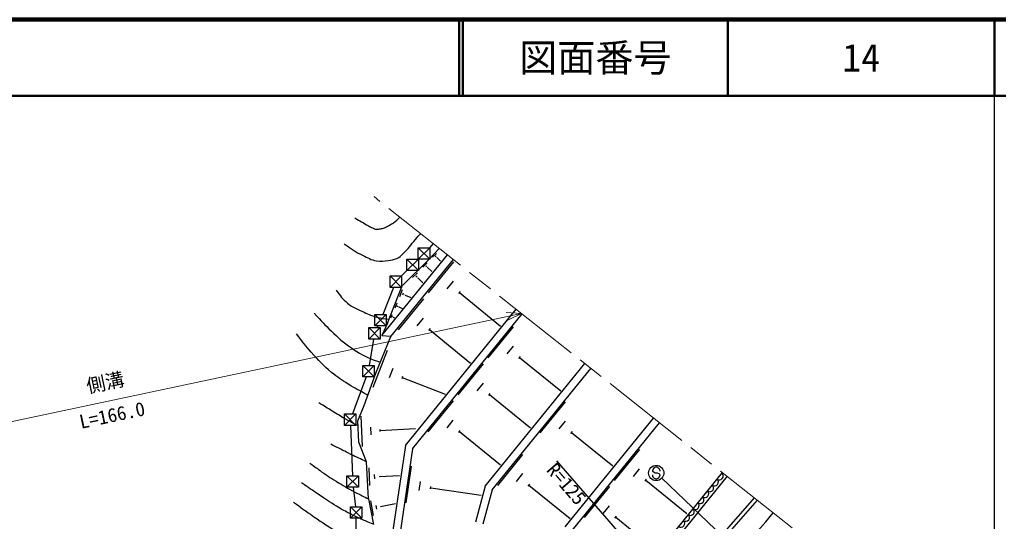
# Model space of a CAD drawing. Units: millimetres, scale not verified. Extents: x 40000 to 680000, y 20000 to 380000.
# Drawn here: x 451075 to 579500, y 314164 to 380000 of the extents above; entities that cross this region are included whole.
import ezdxf
from ezdxf.enums import TextEntityAlignment as Align

# ---------------------------------------------------------------- set-up
doc = ezdxf.new("R2010")
doc.units = ezdxf.units.MM
doc.header["$LTSCALE"] = 1000
doc.linetypes.add('CHAIN', pattern=[18.5, 12, -1.5, 3.5, -1.5])
for name, color, linetype, lineweight in [('M-BGD', 7, 'Continuous', 25), ('M-BMK', 2, 'CHAIN', 13), ('M-BMK-ROW', 30, 'Continuous', 25), ('M-STR-HTXT', 7, 'Continuous', 13), ('M-STR-STRC', 7, 'Continuous', 25), ('M-TTL', 2, 'Continuous', 140), ('M-TTL-BAND', 7, 'Continuous', 25), ('M-TTL-LINE', 7, 'Continuous', 50)]:
    doc.layers.add(name, color=color, linetype=linetype, lineweight=lineweight)
doc.layers.add('M-TTL-TXT', color=7, linetype='Continuous')
doc.styles.add('@ＭＳ ゴシック', font='')
doc.styles.add('ＭＳ ゴシック', font='')
doc.styles.get('@ＭＳ ゴシック').set_extended_font_data('@MS Gothic')
doc.styles.get('ＭＳ ゴシック').set_extended_font_data('MS Gothic')

msp = doc.modelspace()

# ---------------------------------------------------------------- linework, layer by layer
at = {"layer": 'M-BGD'}
for p, q in [((504840, 348608), (506144, 349989)), ((505773, 349328), (505268, 348817)), ((498603, 338553), (507210, 349145)), ((499784, 338421), (507994, 348524)), ((501278, 345060), (504840, 348608)), ((504553, 348092), (503990, 347522)), ((507997, 348211), (504683, 344139)), ((505737, 348985), (505611, 348857)), ((505843, 348785), (505811, 348753)), ((505827, 348769), (506282, 348320)), ((503273, 346796), (502648, 346162)), ((504513, 347709), (504372, 347567)), ((504632, 347487), (504596, 347451)), ((504614, 347469), (505156, 346934)), ((503229, 346371), (503073, 346212)), ((503360, 346124), (503321, 346084)), ((503341, 346104), (503974, 345479)), ((507976, 345690), (507147, 344672)), ((499349, 340185), (501278, 345060)), ((501284, 344548), (500909, 343635)), ((508887, 344314), (508679, 344059)), ((508783, 344187), (514175, 339799)), ((504051, 343362), (500736, 339288)), ((501417, 344093), (501323, 343865)), ((501656, 343895), (501633, 343838)), ((501644, 343866), (502416, 343549)), ((500557, 342779), (500290, 342131)), ((500651, 342456), (500584, 342294)), ((500820, 342316), (500804, 342275)), ((500812, 342295), (501251, 342115)), ((501713, 324144), (516226, 342005)), ((499930, 341255), (499758, 340837)), ((499991, 341047), (499948, 340942)), ((500101, 340956), (500090, 340930)), ((500095, 340943), (500248, 340880)), ((502623, 323679), (517010, 341384)), ((504030, 340840), (503201, 339822)), ((499349, 340185), (498603, 338553)), ((504942, 339464), (504734, 339209)), ((504838, 339336), (510233, 334946)), ((512573, 335607), (515884, 339681)), ((497812, 333615), (499784, 338421)), ((498603, 338553), (499796, 338451)), ((499294, 336595), (497414, 331731)), ((515037, 336141), (515865, 337160)), ((516570, 335530), (516777, 335785)), ((516673, 335657), (522067, 331275)), ((500048, 334207), (499578, 332991)), ((508632, 330756), (511942, 334830)), ((512179, 318789), (525242, 334865)), ((513089, 318323), (526026, 334244)), ((496280, 329351), (497812, 333615)), ((501331, 333187), (501213, 332884)), ((501272, 333035), (506919, 330853)), ((511096, 331291), (511923, 332309)), ((512628, 330679), (512835, 330934)), ((512732, 330807), (518126, 326424)), ((495464, 327342), (496280, 329351)), ((504690, 325905), (508001, 329980)), ((519397, 325769), (522708, 329844)), ((495837, 327971), (496043, 323979)), ((522645, 313433), (534258, 327724)), ((495607, 324574), (495464, 327342)), ((497112, 326536), (497163, 325537)), ((498329, 326223), (498342, 325973)), ((498335, 326098), (503035, 326340)), ((507154, 326440), (507982, 327459)), ((521861, 326304), (522689, 327323)), ((523556, 312967), (535042, 327103)), ((508687, 325829), (508894, 326084)), ((508790, 325956), (514184, 321573)), ((523394, 325693), (523601, 325947)), ((523497, 325820), (528891, 321437)), ((496607, 321995), (495607, 324574)), ((501713, 324144), (499615, 310151)), ((502623, 323679), (500580, 309891)), ((513801, 318881), (517111, 322956)), ((529138, 319521), (532449, 323596)), ((496847, 317129), (496607, 321995)), ((496881, 321177), (496979, 318864)), ((501778, 316611), (502492, 321428)), ((541249, 299479), (521565, 322119)), ((531603, 320056), (532430, 321075)), ((497612, 320339), (497636, 319761)), ((498315, 320151), (498321, 320007)), ((498318, 320079), (500936, 320190)), ((516265, 319416), (517092, 320435)), ((543274, 320584), (533112, 308077)), ((543901, 320087), (533840, 307704)), ((503491, 318203), (503669, 319407)), ((505003, 318440), (505048, 318741)), ((505025, 318591), (511655, 317608)), ((512179, 318789), (510906, 314070)), ((517797, 318805), (518004, 319059)), ((517901, 318932), (523295, 314549)), ((525197, 314670), (528508, 318745)), ((533135, 319445), (533342, 319699)), ((533239, 319572), (538633, 315189)), ((513089, 318323), (511871, 313810)), ((496847, 317129), (497505, 313778)), ((497109, 316855), (497483, 314936)), ((497825, 316247), (497918, 315768)), ((498436, 316180), (498459, 316060)), ((498447, 316120), (500404, 316501)), ((527661, 315205), (528489, 316224)), ((529194, 314594), (529401, 314848)), ((529297, 314721), (534692, 310338))]:
    msp.add_line(p, q, dxfattribs=at)
for points in [[(547454, 317273), (544138, 313463), (543810, 313115)], [(547846, 316963), (544501, 313118), (544215, 312815)], [(545891, 310616), (549005, 314110), (549956, 315292)]]:
    msp.add_lwpolyline(points, dxfattribs=at)
for centre in [(542887, 320107), (541625, 318554), (542256, 319330), (540364, 317002), (540995, 317778), (539734, 316226), (538472, 314674), (539103, 315450), (537842, 313898)]:
    msp.add_arc(centre, 500, 230.90483, 50.90483, dxfattribs=at)
for points, knots in [([(495073, 353979), (495491, 353729), (495598, 353665), (495938, 353468), (496290, 353263), (496488, 353148), (496845, 352951), (497053, 352837), (497167, 352768), (497381, 352666), (497516, 352601), (497586, 352543), (497733, 352511), (497895, 352476), (497992, 352502), (498158, 352516), (498371, 352533), (498488, 352565), (498697, 352613), (498794, 352635), (498847, 352654), (498940, 352689), (499103, 352750), (499184, 352806), (499339, 352886), (499450, 352942), (499511, 352977), (499619, 353040), (499815, 353152), (499927, 353212), (500115, 353336), (500502, 353591), (500619, 353725), (501020, 354102)], [0, 0, 0, 0, 1, 1, 1, 2, 2, 2, 3, 3, 3, 4, 4, 4, 5, 5, 5, 6, 6, 6, 7, 7, 7, 8, 8, 8, 9, 9, 9, 10, 10, 10, 11, 11, 11, 11]), ([(493668, 350595), (494732, 349838), (495068, 349567), (496067, 349091), (496771, 348755), (497150, 348456), (497923, 348354), (498508, 348277), (498847, 348335), (499431, 348414), (499884, 348475), (500157, 348472), (500576, 348654), (500941, 348812), (501079, 349020), (501373, 349287), (502092, 349942), (502381, 350423), (503020, 351156), (503292, 351467), (503378, 351565), (503715, 351955)], [0, 0, 0, 0, 1, 1, 1, 2, 2, 2, 3, 3, 3, 4, 4, 4, 5, 5, 5, 6, 6, 6, 7, 7, 7, 7]), ([(492625, 344484), (493189, 343679), (493427, 343363), (494098, 342807), (494850, 342185), (495406, 342022), (496291, 341609), (496929, 341311), (497289, 341133), (497969, 340952), (498573, 340792), (498817, 340760), (499547, 340685)], [0, 0, 0, 0, 1, 1, 1, 2, 2, 2, 3, 3, 3, 4, 4, 4, 4]), ([(489733, 341505), (490751, 340353), (491054, 340014), (491981, 339138), (492955, 338216), (493482, 337657), (494608, 336929), (495678, 336237), (496280, 335813), (497477, 335380), (497838, 335250), (497974, 335192), (498412, 335078)], [0, 0, 0, 0, 1, 1, 1, 2, 2, 2, 3, 3, 3, 4, 4, 4, 4]), ([(496766, 330746), (495528, 331383), (495161, 331565), (494188, 332184), (493312, 332742), (492806, 333045), (492016, 333719), (490902, 334669), (490326, 335264), (489353, 336359), (488552, 337262), (488285, 337599), (487410, 338764)], [0, 0, 0, 0, 1, 1, 1, 2, 2, 2, 3, 3, 3, 4, 4, 4, 4]), ([(495401, 326732), (495184, 326852), (495130, 326882), (494957, 326978), (494495, 327236), (494233, 327375), (493774, 327638), (493105, 328021), (492738, 328249), (492079, 328649), (491392, 329067), (491175, 329204), (490330, 329735)], [0, 0, 0, 0, 1, 1, 1, 2, 2, 2, 3, 3, 3, 4, 4, 4, 4]), ([(496607, 321995), (496170, 322192), (495515, 322485), (494823, 322817), (493963, 323229), (493494, 323486), (492644, 323920), (492358, 324066), (492268, 324112), (491911, 324295)], [0, 0, 0, 0, 1, 1, 1, 2, 2, 2, 3, 3, 3, 3]), ([(489160, 321808), (489896, 321259), (490096, 321115), (490708, 320687), (491556, 320096), (492039, 319775), (492920, 319235), (493835, 318674), (494355, 318370), (495310, 317880), (495917, 317568), (496123, 317466), (496881, 317115)], [0, 0, 0, 0, 1, 1, 1, 2, 2, 2, 3, 3, 3, 4, 4, 4, 4]), ([(497501, 313796), (496723, 314111), (496513, 314196), (495890, 314477), (495243, 314768), (494881, 314934), (494252, 315263), (493625, 315591), (493273, 315777), (492668, 316145), (491724, 316719), (491223, 317086), (490305, 317702), (489429, 318291), (489152, 318482), (488075, 319227)], [0, 0, 0, 0, 1, 1, 1, 2, 2, 2, 3, 3, 3, 4, 4, 4, 5, 5, 5, 5]), ([(487031, 316674), (488092, 315902), (488373, 315703), (489244, 315097), (490528, 314203), (491246, 313698), (492577, 312875), (493978, 312009), (494817, 311615), (496260, 310821), (496651, 310605), (496774, 310537), (497262, 310271)], [0, 0, 0, 0, 1, 1, 1, 2, 2, 2, 3, 3, 3, 4, 4, 4, 4])]:
    msp.add_open_spline(points, degree=3, knots=knots, dxfattribs=at)
at = {"layer": 'M-BMK'}
msp.add_line((552453, 313315), (497581, 356771), dxfattribs=at)
at = {"layer": 'M-BMK-ROW'}
for p, q in [((505358, 350612), (504843, 350066)), ((503385, 348566), (503385, 350066)), ((503385, 350066), (504885, 350066)), ((504885, 350066), (503385, 348566)), ((504885, 348566), (503385, 350066)), ((504885, 350066), (504885, 348566)), ((501899, 347086), (501899, 348586)), ((501899, 348586), (503399, 348586)), ((503399, 348586), (501899, 347086)), ((503399, 347086), (501899, 348586)), ((504885, 348566), (503385, 348566)), ((503399, 348586), (503399, 347086)), ((501899, 347089), (501175, 346368)), ((503399, 347086), (501899, 347086)), ((499675, 344871), (499675, 346371)), ((499675, 346371), (501175, 346371)), ((501175, 346371), (499675, 344871)), ((501175, 344871), (499675, 346371)), ((501175, 346371), (501175, 344871)), ((500128, 344871), (498716, 341303)), ((501175, 344871), (499675, 344871)), ((497669, 339803), (497669, 341303)), ((497669, 341303), (499169, 341303)), ((499169, 341303), (497669, 339803)), ((499169, 339803), (497669, 341303)), ((499169, 341303), (499169, 339803)), ((496887, 338095), (496887, 339595)), ((496887, 339595), (498387, 339595)), ((498387, 339595), (496887, 338095)), ((498387, 338095), (496887, 339595)), ((499169, 339803), (497669, 339803)), ((498076, 339803), (497981, 339595)), ((498387, 339595), (498387, 338095)), ((498387, 338095), (496887, 338095)), ((497517, 338095), (496959, 334615)), ((496089, 333115), (496089, 334615)), ((496089, 334615), (497589, 334615)), ((497589, 334615), (496089, 333115)), ((497589, 333115), (496089, 334615)), ((497589, 334615), (497589, 333115)), ((496558, 333115), (494736, 328263)), ((497589, 333115), (496089, 333115)), ((493704, 326763), (493704, 328263)), ((493704, 328263), (495204, 328263)), ((495204, 328263), (493704, 326763)), ((495204, 326763), (493704, 328263)), ((495204, 328263), (495204, 326763)), ((495204, 326763), (493704, 326763)), ((494484, 326763), (494749, 320143)), ((494029, 318643), (494029, 320143)), ((494029, 320143), (495529, 320143)), ((495529, 320143), (494029, 318643)), ((495529, 318643), (494029, 320143)), ((495529, 320143), (495529, 318643)), ((495529, 318643), (494029, 318643)), ((494861, 318643), (495141, 316085)), ((494473, 314585), (494473, 316085)), ((494473, 316085), (495973, 316085)), ((495973, 316085), (494473, 314585)), ((495973, 314585), (494473, 316085)), ((495973, 316085), (495973, 314585)), ((495973, 314585), (494473, 314585)), ((495207, 314585), (495102, 309591))]:
    msp.add_line(p, q, dxfattribs=at)
at = {"layer": 'M-STR-HTXT'}
for p, q in [((516913, 341460), (408738, 318502)), ((516913, 341460), (514916, 341565)), ((515131, 340553), (516913, 341460))]:
    msp.add_line(p, q, dxfattribs=at)
at = {"layer": 'M-STR-STRC'}
for p, q in [((534209, 320656), (534110, 320774)), ((534454, 320516), (534209, 320656)), ((534755, 320514), (534454, 320516)), ((535000, 320402), (534755, 320514)), ((535106, 320266), (535000, 320402)), ((545362, 310278), (535329, 319826))]:
    msp.add_line(p, q, dxfattribs=at)
msp.add_circle((534604, 320515), 1000, dxfattribs=at)
for centre, start, end in [((534610, 320770), 359.55488, 179.55488), ((534606, 320270), 179.55488, 359.55488)]:
    msp.add_arc(centre, 500, start, end, dxfattribs=at)
at = {"layer": 'M-TTL'}
msp.add_line((680000, 380000), (40000, 380000), dxfattribs=at)
at = {"layer": 'M-TTL-BAND'}
msp.add_line((579000, 20000), (579000, 370000), dxfattribs=at)
at = {"layer": 'M-TTL-LINE'}
for p, q in [((508747, 380000), (508747, 370000)), ((509247, 380000), (509247, 370000)), ((543997, 380000), (543997, 370000)), ((579000, 380000), (579000, 370000)), ((40000, 370000), (680000, 370000))]:
    msp.add_line(p, q, dxfattribs=at)

# ---------------------------------------------------------------- texts
at = {"layer": 'M-BGD', "style": 'ＭＳ ゴシック'}
msp.add_text('R=125', height=1833, rotation=311.004, dxfattribs=at).set_placement((519679, 320479), align=Align.BOTTOM_LEFT)
at = {"layer": 'M-STR-HTXT', "style": 'ＭＳ ゴシック'}
msp.add_text('側溝', height=1833, rotation=11.982, dxfattribs=at).set_placement((462618, 330959), align=Align.BOTTOM_CENTER)
at = {"layer": 'M-STR-HTXT', "style": '@ＭＳ ゴシック'}
msp.add_text('L=166.0', height=1833, rotation=11.982, dxfattribs=at).set_placement((463033, 329003), align=Align.TOP_CENTER)
at = {"layer": 'M-TTL-TXT', "style": 'ＭＳ ゴシック'}
for s, p in [('図面番号', (526622, 375000)), ('14', (561497, 375000))]:
    msp.add_text(s, height=3666, dxfattribs=at).set_placement(p, align=Align.MIDDLE_CENTER)

doc.saveas('drawing.dxf')
